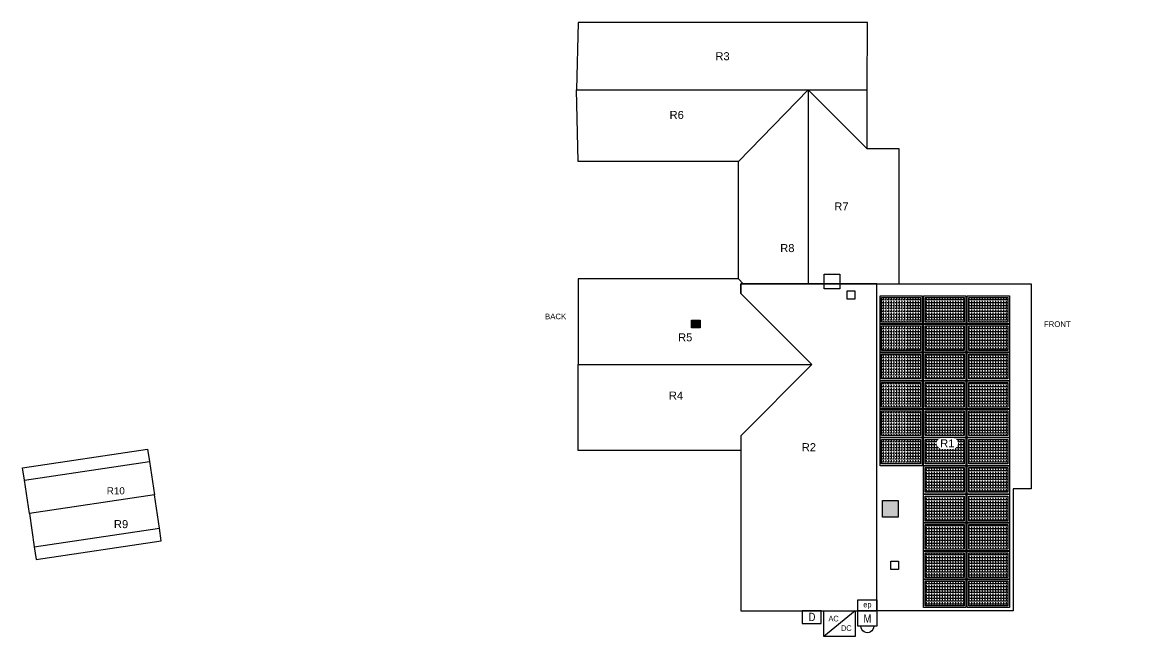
# Model space of a CAD drawing. Header units: feet. Extents: x -13431 to 10367, y 12400 to 29871.
# Drawn here: x 5297 to 6899, y 12400 to 13287 of the extents above; entities that cross this region are included whole.
import ezdxf
from ezdxf.enums import TextEntityAlignment as Align

# ---------------------------------------------------------------- set-up
doc = ezdxf.new("R2010")
doc.units = ezdxf.units.FT
doc.header["$MEASUREMENT"] = 0
doc.set_wipeout_variables(frame=1)
for name, color, linetype in [('E - MODULE', 7, 'Continuous'), ('MODULE FRAME', 9, 'Continuous'), ('MODULE HATCH', 7, 'Continuous'), ('N - ROOF NUMBERS', 7, 'Continuous'), ('R - ROOF LINES', 7, 'Continuous'), ('Z - TITLEBLOCK TXT', 7, 'Continuous')]:
    doc.layers.add(name, color=color, linetype=linetype)
doc.styles.add('PAPER SPACE TXT', font='technic_.ttf', dxfattribs={"height": 0.125})
doc.styles.add('TITLE BBLOCK TEXT', font='ARIALUNI.TTF')

# ---------------------------------------------------------------- blocks, each defined once
blk = doc.blocks.new('ROOF9_ID')
at = {"color": 3}
blk.add_wipeout([(-7.3, -8.1), (-5.7, -8.1), (-4.2, -8.1), (-2.6, -8.1), (-1, -8.1), (0.6, -8.1), (2.1, -8.1), (3.7, -8.1), (5.3, -8.1), (6.9, -8.1), (8.4, -8), (9.9, -7.6), (11.4, -7), (12.6, -6), (13.7, -4.9), (14.5, -3.5), (15, -2), (15.2, -0.5), (15, 1.1), (14.6, 2.6), (13.9, 4), (12.9, 5.2), (11.7, 6.3), (10.4, 7), (8.9, 7.5), (7.3, 7.6), (5.7, 7.6), (4.2, 7.6), (2.6, 7.6), (1, 7.6), (-0.6, 7.6), (-2.1, 7.6), (-3.7, 7.6), (-5.3, 7.6), (-6.9, 7.6), (-8.4, 7.5), (-9.9, 7.2), (-11.4, 6.5), (-12.6, 5.6), (-13.7, 4.4), (-14.5, 3), (-15, 1.5), (-15.2, 0), (-15, -1.6), (-14.6, -3.1), (-13.9, -4.5), (-12.9, -5.7), (-11.7, -6.7), (-10.4, -7.5), (-8.9, -7.9)], dxfattribs=at)
at = {"layer": 'Z - TITLEBLOCK TXT', "color": 7, "style": 'TITLE BBLOCK TEXT'}
blk.add_text('R9', height=11.4, rotation=359.9886, dxfattribs=at).set_placement((0, -0.2), align=Align.MIDDLE_CENTER)
blk = doc.blocks.new('ROOF10_ID')
at = {"color": 3}
blk.add_wipeout([(6.9, 7.7), (8.4, 7.5), (9.9, 7), (11.3, 6.3), (12.5, 5.3), (13.5, 4.1), (14.2, 2.7), (14.6, 1.1), (14.7, -0.4), (14.5, -2), (14, -3.5), (13.2, -4.8), (12.2, -6), (10.9, -6.9), (9.5, -7.6), (8, -8), (6.4, -8.1), (4.9, -8.1), (3.3, -8.1), (1.7, -8.1), (0.1, -8.1), (-1.4, -8.1), (-3, -8.1), (-4.6, -8.1), (-6.1, -8.1), (-7.7, -8.1), (-9.3, -7.9), (-10.8, -7.4), (-12.2, -6.7), (-13.4, -5.7), (-14.3, -4.4), (-15, -3.1), (-15.5, -1.5), (-15.6, 0), (-15.4, 1.6), (-14.9, 3.1), (-14.1, 4.4), (-13, 5.6), (-11.8, 6.5), (-10.4, 7.2), (-8.8, 7.6), (-7.3, 7.7), (-5.7, 7.7), (-4.1, 7.7), (-2.6, 7.7), (-1, 7.7), (0.6, 7.7), (2.2, 7.7), (3.7, 7.7), (5.3, 7.7)], dxfattribs=at)
at = {"layer": 'Z - TITLEBLOCK TXT', "color": 7, "style": 'TITLE BBLOCK TEXT'}
blk.add_text('R10', height=10.03, rotation=359.9886, dxfattribs=at).set_placement((-0.4, -0.2), align=Align.MIDDLE_CENTER)
blk = doc.blocks.new('ROOF3_ID')
at = {"color": 3}
blk.add_wipeout([(-7.3, -7.4), (-5.7, -7.4), (-4.2, -7.4), (-2.6, -7.4), (-1, -7.4), (0.6, -7.4), (2.1, -7.4), (3.7, -7.4), (5.3, -7.4), (6.9, -7.4), (8.4, -7.3), (9.9, -7), (11.4, -6.3), (12.6, -5.3), (13.7, -4.2), (14.5, -2.8), (15, -1.3), (15.2, 0.2), (15, 1.8), (14.6, 3.3), (13.9, 4.7), (12.9, 5.9), (11.7, 6.9), (10.4, 7.7), (8.9, 8.2), (7.3, 8.3), (5.7, 8.3), (4.2, 8.3), (2.6, 8.3), (1, 8.3), (-0.6, 8.3), (-2.1, 8.3), (-3.7, 8.3), (-5.3, 8.3), (-6.9, 8.3), (-8.4, 8.2), (-9.9, 7.9), (-11.4, 7.2), (-12.6, 6.2), (-13.7, 5.1), (-14.5, 3.7), (-15, 2.2), (-15.2, 0.7), (-15, -0.9), (-14.6, -2.4), (-13.9, -3.8), (-12.9, -5), (-11.7, -6), (-10.4, -6.8), (-8.9, -7.3)], dxfattribs=at)
at = {"layer": 'Z - TITLEBLOCK TXT', "color": 7, "style": 'TITLE BBLOCK TEXT'}
blk.add_text('R3', height=11.4, rotation=359.9886, dxfattribs=at).set_placement((0, 0.5), align=Align.MIDDLE_CENTER)
blk = doc.blocks.new('ROOF4_ID')
at = {"color": 3}
blk.add_wipeout([(-7.3, -7.1), (-5.7, -7.1), (-4.2, -7.1), (-2.6, -7.1), (-1, -7.1), (0.6, -7.1), (2.1, -7.1), (3.7, -7.1), (5.3, -7.1), (6.9, -7.1), (8.4, -7), (9.9, -6.6), (11.4, -5.9), (12.6, -5), (13.7, -3.8), (14.5, -2.5), (15, -1), (15.2, 0.6), (15, 2.1), (14.6, 3.6), (13.9, 5), (12.9, 6.3), (11.7, 7.3), (10.4, 8), (8.9, 8.5), (7.3, 8.7), (5.7, 8.7), (4.2, 8.7), (2.6, 8.7), (1, 8.7), (-0.6, 8.7), (-2.1, 8.7), (-3.7, 8.7), (-5.3, 8.7), (-6.9, 8.7), (-8.4, 8.6), (-9.9, 8.2), (-11.4, 7.5), (-12.6, 6.6), (-13.7, 5.4), (-14.5, 4.1), (-15, 2.6), (-15.2, 1), (-15, -0.6), (-14.6, -2.1), (-13.9, -3.5), (-12.9, -4.7), (-11.7, -5.7), (-10.4, -6.5), (-8.9, -6.9)], dxfattribs=at)
at = {"layer": 'Z - TITLEBLOCK TXT', "color": 7, "style": 'TITLE BBLOCK TEXT'}
blk.add_text('R4', height=11.4, rotation=359.9886, dxfattribs=at).set_placement((0, 0.8), align=Align.MIDDLE_CENTER)
blk = doc.blocks.new('ROOF1_ID')
at = {"color": 3}
blk.add_wipeout([(-7.5, -8.1), (-5.9, -8.1), (-4.4, -8.1), (-2.8, -8.1), (-1.2, -8.1), (0.3, -8.1), (1.9, -8.1), (3.5, -8.1), (5.1, -8.1), (6.6, -8.1), (8.2, -8), (9.7, -7.6), (11.1, -7), (12.4, -6), (13.4, -4.9), (14.2, -3.5), (14.7, -2), (14.9, -0.5), (14.8, 1.1), (14.4, 2.6), (13.7, 4), (12.7, 5.2), (11.5, 6.3), (10.1, 7), (8.6, 7.5), (7.1, 7.6), (5.5, 7.6), (3.9, 7.6), (2.4, 7.6), (0.8, 7.6), (-0.8, 7.6), (-2.4, 7.6), (-3.9, 7.6), (-5.5, 7.6), (-7.1, 7.6), (-8.6, 7.5), (-10.2, 7.2), (-11.6, 6.5), (-12.8, 5.6), (-13.9, 4.4), (-14.7, 3), (-15.2, 1.5), (-15.4, 0), (-15.3, -1.6), (-14.8, -3.1), (-14.1, -4.5), (-13.2, -5.7), (-12, -6.7), (-10.6, -7.5), (-9.1, -7.9)], dxfattribs=at)
at = {"layer": 'Z - TITLEBLOCK TXT', "color": 7, "style": 'TITLE BBLOCK TEXT'}
blk.add_text('R1', height=11.4, rotation=359.9886, dxfattribs=at).set_placement((-0.2, -0.2), align=Align.MIDDLE_CENTER)
blk = doc.blocks.new('ROOF5_ID')
at = {"color": 3}
blk.add_wipeout([(-7.3, -6.7), (-5.7, -6.7), (-4.2, -6.7), (-2.6, -6.7), (-1, -6.7), (0.6, -6.7), (2.1, -6.7), (3.7, -6.7), (5.3, -6.7), (6.9, -6.7), (8.4, -6.6), (9.9, -6.3), (11.4, -5.6), (12.6, -4.6), (13.7, -3.5), (14.5, -2.1), (15, -0.6), (15.2, 0.9), (15, 2.5), (14.6, 4), (13.9, 5.4), (12.9, 6.6), (11.7, 7.6), (10.4, 8.4), (8.9, 8.9), (7.3, 9), (5.7, 9), (4.2, 9), (2.6, 9), (1, 9), (-0.6, 9), (-2.1, 9), (-3.7, 9), (-5.3, 9), (-6.9, 9), (-8.4, 8.9), (-9.9, 8.5), (-11.4, 7.9), (-12.6, 6.9), (-13.7, 5.8), (-14.5, 4.4), (-15, 2.9), (-15.2, 1.4), (-15, -0.2), (-14.6, -1.7), (-13.9, -3.1), (-12.9, -4.3), (-11.7, -5.3), (-10.4, -6.1), (-8.9, -6.6)], dxfattribs=at)
at = {"layer": 'Z - TITLEBLOCK TXT', "color": 7, "style": 'TITLE BBLOCK TEXT'}
blk.add_text('R5', height=11.4, rotation=359.9886, dxfattribs=at).set_placement((0, 1.1), align=Align.MIDDLE_CENTER)
blk = doc.blocks.new('ROOF2_ID')
at = {"color": 3}
blk.add_wipeout([(-7.3, -7.8), (-5.7, -7.8), (-4.2, -7.8), (-2.6, -7.8), (-1, -7.8), (0.6, -7.8), (2.1, -7.8), (3.7, -7.8), (5.3, -7.8), (6.9, -7.8), (8.4, -7.7), (9.9, -7.3), (11.4, -6.6), (12.6, -5.7), (13.7, -4.5), (14.5, -3.2), (15, -1.7), (15.2, -0.1), (15, 1.5), (14.6, 3), (13.9, 4.4), (12.9, 5.6), (11.7, 6.6), (10.4, 7.4), (8.9, 7.8), (7.3, 8), (5.7, 8), (4.2, 8), (2.6, 8), (1, 8), (-0.6, 8), (-2.1, 8), (-3.7, 8), (-5.3, 8), (-6.9, 8), (-8.4, 7.9), (-9.9, 7.5), (-11.4, 6.8), (-12.6, 5.9), (-13.7, 4.7), (-14.5, 3.4), (-15, 1.9), (-15.2, 0.3), (-15, -1.2), (-14.6, -2.7), (-13.9, -4.1), (-12.9, -5.4), (-11.7, -6.4), (-10.4, -7.1), (-8.9, -7.6)], dxfattribs=at)
at = {"layer": 'Z - TITLEBLOCK TXT', "style": 'TITLE BBLOCK TEXT'}
blk.add_text('R2', height=11.4, rotation=359.9886, dxfattribs=at).set_placement((0, 0.1), align=Align.MIDDLE_CENTER)
blk = doc.blocks.new('ROOF7_ID')
at = {"color": 3}
blk.add_wipeout([(-7.3, -7.1), (-5.7, -7.1), (-4.2, -7.1), (-2.6, -7.1), (-1, -7.1), (0.6, -7.1), (2.1, -7.1), (3.7, -7.1), (5.3, -7.1), (6.9, -7.1), (8.4, -7), (9.9, -6.6), (11.4, -5.9), (12.6, -5), (13.7, -3.8), (14.5, -2.5), (15, -1), (15.2, 0.6), (15, 2.1), (14.6, 3.6), (13.9, 5), (12.9, 6.3), (11.7, 7.3), (10.4, 8), (8.9, 8.5), (7.3, 8.7), (5.7, 8.7), (4.2, 8.7), (2.6, 8.7), (1, 8.7), (-0.6, 8.7), (-2.1, 8.7), (-3.7, 8.7), (-5.3, 8.7), (-6.9, 8.7), (-8.4, 8.6), (-9.9, 8.2), (-11.4, 7.5), (-12.6, 6.6), (-13.7, 5.4), (-14.5, 4), (-15, 2.6), (-15.2, 1), (-15, -0.6), (-14.6, -2.1), (-13.9, -3.5), (-12.9, -4.7), (-11.7, -5.7), (-10.4, -6.5), (-8.9, -6.9)], dxfattribs=at)
at = {"layer": 'Z - TITLEBLOCK TXT', "color": 7, "style": 'TITLE BBLOCK TEXT'}
blk.add_text('R7', height=11.4, rotation=359.9886, dxfattribs=at).set_placement((0, 0.8), align=Align.MIDDLE_CENTER)
blk = doc.blocks.new('ROOF8_ID')
at = {"color": 3}
blk.add_wipeout([(-7.8, -8.1), (-6.2, -8.1), (-4.7, -8.1), (-3.1, -8.1), (-1.5, -8.1), (0.1, -8.1), (1.6, -8.1), (3.2, -8.1), (4.8, -8.1), (6.3, -8.1), (7.9, -8), (9.4, -7.6), (10.8, -7), (12.1, -6), (13.1, -4.8), (13.9, -3.5), (14.4, -2), (14.6, -0.4), (14.5, 1.1), (14.1, 2.6), (13.4, 4), (12.4, 5.3), (11.2, 6.3), (9.8, 7), (8.3, 7.5), (6.8, 7.6), (5.2, 7.6), (3.6, 7.6), (2.1, 7.6), (0.5, 7.6), (-1.1, 7.6), (-2.6, 7.6), (-4.2, 7.6), (-5.8, 7.6), (-7.4, 7.6), (-8.9, 7.6), (-10.5, 7.2), (-11.9, 6.5), (-13.1, 5.6), (-14.2, 4.4), (-15, 3), (-15.5, 1.6), (-15.7, 0), (-15.6, -1.6), (-15.1, -3.1), (-14.4, -4.5), (-13.4, -5.7), (-12.2, -6.7), (-10.9, -7.5), (-9.4, -7.9)], dxfattribs=at)
at = {"layer": 'Z - TITLEBLOCK TXT', "color": 7, "style": 'TITLE BBLOCK TEXT'}
blk.add_text('R8', height=11.4, rotation=359.9886, dxfattribs=at).set_placement((-0.5, -0.2), align=Align.MIDDLE_CENTER)
blk = doc.blocks.new('ROOF6_ID')
at = {"color": 3}
blk.add_wipeout([(-7.3, -6.7), (-5.7, -6.7), (-4.2, -6.7), (-2.6, -6.7), (-1, -6.7), (0.6, -6.7), (2.1, -6.7), (3.7, -6.7), (5.3, -6.7), (6.9, -6.7), (8.4, -6.6), (9.9, -6.3), (11.4, -5.6), (12.6, -4.6), (13.7, -3.5), (14.5, -2.1), (15, -0.6), (15.2, 0.9), (15, 2.5), (14.6, 4), (13.9, 5.4), (12.9, 6.6), (11.7, 7.6), (10.4, 8.4), (8.9, 8.9), (7.3, 9), (5.7, 9), (4.2, 9), (2.6, 9), (1, 9), (-0.6, 9), (-2.1, 9), (-3.7, 9), (-5.3, 9), (-6.9, 9), (-8.4, 8.9), (-9.9, 8.5), (-11.4, 7.9), (-12.6, 6.9), (-13.7, 5.8), (-14.5, 4.4), (-15, 2.9), (-15.2, 1.4), (-15, -0.2), (-14.6, -1.7), (-13.9, -3.1), (-12.9, -4.3), (-11.7, -5.3), (-10.4, -6.1), (-8.9, -6.6)], dxfattribs=at)
at = {"layer": 'Z - TITLEBLOCK TXT', "color": 7, "style": 'TITLE BBLOCK TEXT'}
blk.add_text('R6', height=11.4, rotation=359.9886, dxfattribs=at).set_placement((0, 1.1), align=Align.MIDDLE_CENTER)
blk = doc.blocks.new('genesis_module')
at = {"layer": 'MODULE HATCH'}
h = blk.add_hatch(dxfattribs=at)
h.set_pattern_fill('ANGLE', color=9, scale=15)
h.set_pattern_definition([(0, (1.7324, 8.3642), (0, 4.125), [3, -1.125]), (90, (1.7324, 8.3642), (-4.125, 3e-16), [3, -1.125])])
h.paths.add_polyline_path([(-17.5, 30), (-17.5, -29.9), (17.6, -29.9), (17.6, 30)])
at = {"color": 4}
blk.add_lwpolyline([(-20, 32.5), (20, 32.5), (20, -32.5), (-20, -32.5)], close=True, dxfattribs=at)
at = {"layer": 'MODULE FRAME', "color": 7, "linetype": 'Continuous', "flags": 128}
blk.add_lwpolyline([(20, -32.5), (-20, -32.5), (-20, 32.5), (20, 32.5)], close=True, dxfattribs=at)
at = {"layer": 'MODULE FRAME', "color": 8, "linetype": 'Continuous', "flags": 128}
blk.add_lwpolyline([(17.6, -29.9), (-17.5, -29.9), (-17.5, 30), (17.6, 30)], close=True, dxfattribs=at)
blk = doc.blocks.new('Roof1')
at = {"layer": 'E - MODULE', "color": 3, "extrusion": (0.199242, -0.328988, 0.923076)}
for p in [(-1.6, 152.2, 572.3), (-42, 152.2, 572.3), (-82.4, 152.2, 572.3), (-122.7, 152.2, 572.3), (-1.6, 84.9, 572.3), (-42, 84.9, 572.3), (-163.1, 152.2, 572.3), (-82.4, 84.9, 572.3), (-203.5, 152.2, 572.3), (-1.6, 17.5, 572.3), (-122.7, 84.9, 572.3), (-42, 17.5, 572.3), (-163.1, 84.9, 572.3), (-203.5, 84.9, 572.3), (-82.4, 17.5, 572.3), (-122.7, 17.5, 572.3), (-243.8, 84.9, 572.3), (-163.1, 17.5, 572.3), (-284.2, 84.9, 572.3), (-324.6, 84.9, 572.3), (-203.5, 17.5, 572.3), (-243.8, 17.5, 572.3), (-364.9, 84.9, 572.3), (-284.2, 17.5, 572.3), (-405.3, 84.9, 572.3), (-324.6, 17.5, 572.3), (-364.9, 17.5, 572.3), (-405.3, 17.5, 572.3)]:
    blk.add_blockref('genesis_module', p, dxfattribs=at)

msp = doc.modelspace()

# ---------------------------------------------------------------- hatches: boundary and pattern name
h = msp.add_hatch(color=3)
h.dxf.hatch_style = 1
h.paths.add_polyline_path([(6460.46, 12915.43), (6460.46, 12908.3), (6438.31, 12908.3), (6438.31, 12915.43), (6438.37, 12915.43)], flags=0)
h.paths.add_polyline_path([(6460.46, 12915.43), (6438.37, 12915.43), (6438.37, 12929.27), (6460.53, 12929.27), (6460.53, 12915.43)], flags=0)
edge = h.paths.add_edge_path(flags=17)
edge.add_line((6438.37, 12915.43), (6438.37, 12929.27))
edge.add_line((6438.31, 12915.43), (6438.37, 12915.43))
edge.add_line((6438.31, 12908.3), (6438.31, 12915.43))
edge.add_line((6460.46, 12908.3), (6438.31, 12908.3))
edge.add_line((6460.46, 12915.43), (6460.46, 12908.3))
edge.add_line((6460.53, 12915.43), (6460.46, 12915.43))
edge.add_line((6460.53, 12929.27), (6460.53, 12915.43))
edge.add_line((6438.37, 12929.27), (6460.53, 12929.27))
h.paths.add_polyline_path([(6438.37, 12929.27), (6460.53, 12929.27), (6460.53, 12915.43), (6460.46, 12915.43), (6460.46, 12908.3), (6438.31, 12908.3), (6438.31, 12915.43), (6438.37, 12915.43)], flags=17)
edge = h.paths.add_edge_path(flags=0)
edge.add_line((6460.46, 12908.3), (6438.31, 12908.3))
edge.add_line((6460.46, 12915.43), (6460.46, 12908.3))
edge.add_line((6460.46, 12915.43), (6438.37, 12915.43))
edge.add_line((6438.37, 12915.43), (6438.31, 12915.43))
edge.add_line((6438.31, 12908.3), (6438.31, 12915.43))
edge = h.paths.add_edge_path(flags=0)
edge.add_line((6438.37, 12929.27), (6460.53, 12929.27))
edge.add_line((6438.37, 12915.43), (6438.37, 12929.27))
edge.add_line((6460.46, 12915.43), (6438.37, 12915.43))
edge.add_line((6460.53, 12915.43), (6460.46, 12915.43))
edge.add_line((6460.53, 12929.27), (6460.53, 12915.43))
h = msp.add_hatch(color=3)
h.dxf.hatch_style = 1
h.paths.add_polyline_path([(6470.76, 12893.5), (6470.76, 12905.5), (6481.83, 12905.5), (6481.83, 12893.5)])
edge = h.paths.add_edge_path(flags=17)
edge.add_line((6481.83, 12905.5), (6481.83, 12893.5))
edge.add_line((6481.83, 12893.5), (6470.76, 12893.5))
edge.add_line((6470.76, 12905.5), (6481.83, 12905.5))
h = msp.add_hatch(color=3)
h.dxf.hatch_style = 1
h.paths.add_polyline_path([(6249.47, 12863.8), (6261.47, 12863.8), (6261.47, 12852.72), (6249.47, 12852.72)], flags=17)
edge = h.paths.add_edge_path(flags=17)
edge.add_line((6249.47, 12863.8), (6261.47, 12863.8))
edge.add_line((6249.47, 12852.72), (6249.47, 12863.8))
edge.add_line((6249.47, 12852.72), (6249.47, 12863.8))
edge.add_line((6249.47, 12863.8), (6261.47, 12863.8))
edge.add_line((6261.47, 12863.8), (6261.47, 12852.72))
edge.add_line((6261.47, 12863.8), (6261.47, 12852.72))
h = msp.add_hatch(color=3)
h.dxf.hatch_style = 1
h.paths.add_polyline_path([(6521.22, 12606.94), (6543.37, 12606.94), (6543.37, 12582.94), (6521.22, 12582.94)])
edge = h.paths.add_edge_path(flags=17)
edge.add_line((6543.37, 12606.94), (6543.37, 12582.94))
h = msp.add_hatch(color=3)
h.dxf.hatch_style = 1
h.paths.add_polyline_path([(6544.17, 12508.57), (6533.09, 12508.57), (6533.09, 12520.57), (6544.17, 12520.57)], flags=17)
edge = h.paths.add_edge_path(flags=17)
edge.add_line((6544.17, 12520.57), (6544.17, 12508.57))
edge.add_line((6533.09, 12520.57), (6544.17, 12520.57))
edge.add_line((6533.09, 12520.57), (6533.09, 12508.57))
edge.add_line((6533.09, 12508.57), (6544.17, 12508.57))
edge = h.paths.add_edge_path(flags=0)
edge.add_line((6544.17, 12508.57), (6533.09, 12508.57))
edge.add_line((6544.17, 12508.57), (6533.09, 12508.57))
edge.add_line((6533.09, 12508.57), (6533.09, 12520.57))
edge.add_line((6533.09, 12508.57), (6533.09, 12520.57))
edge = h.paths.add_edge_path(flags=0)
edge.add_line((6533.09, 12520.57), (6544.17, 12520.57))

# ---------------------------------------------------------------- linework, layer by layer
at = {"color": 1, "elevation": 601.17}
for points in [[(6513.38, 12449.94), (6486.17, 12449.94), (6486.17, 12465.48), (6513.38, 12465.48)], [(6433.87, 12449.93), (6406.66, 12449.92), (6406.66, 12431.66), (6433.87, 12431.66)]]:
    msp.add_lwpolyline(points, close=True, dxfattribs=at)
at = {"color": 1, "elevation": 601.17, "flags": 128}
msp.add_lwpolyline([(6482.47, 12449.93), (6482.47, 12413.34), (6437.57, 12413.35), (6437.57, 12449.93), (6482.47, 12449.93), (6437.57, 12413.35)], dxfattribs=at)
msp.add_lwpolyline([(6490.6, 12427.77), (6486.17, 12427.77), (6486.17, 12449.94), (6513.38, 12449.94), (6513.38, 12427.77), (6508.95, 12427.77, -1.0000863), (6490.6, 12427.77), (6490.6, 12427.77), (6486.17, 12427.77), (6486.17, 12449.94), (6513.38, 12449.94), (6513.38, 12427.77), (6490.6, 12427.77)], format="xyb", dxfattribs=at)
at = {"layer": 'R - ROOF LINES', "color": 3}
for p, q in [((6088.03, 13287.42, 514.25), (6085.42, 13191.42, 553.16)), ((6499.81, 13287.42, 514.25), (6088.03, 13287.42, 514.25)), ((6499.42, 13191.42, 553.16), (6499.81, 13287.42, 514.25)), ((6088.03, 13089.42, 511.75), (6085.42, 13191.42, 553.16)), ((6085.42, 13191.42, 553.16), (6415.42, 13191.42, 553.16)), ((6316.03, 13089.42, 511.75), (6415.42, 13191.42, 553.16)), ((6499.42, 13107.42, 518.16), (6415.42, 13191.42, 553.16)), ((6415.42, 13191.42, 553.16), (6415.42, 12915.43, 553.16)), ((6415.42, 13191.42, 553.16), (6499.42, 13191.42, 553.16)), ((6499.42, 13107.42, 518.16), (6499.42, 13191.42, 553.16)), ((6544.84, 13107.42, 499.24), (6499.42, 13107.42, 518.16)), ((6544.84, 12915.43, 499.24), (6544.84, 13107.42, 499.24)), ((6316.03, 13089.42, 511.75), (6088.03, 13089.42, 511.75)), ((6316.03, 12922.31, 511.75), (6316.03, 13089.42, 511.75)), ((6438.37, 12929.27, 543.6), (6460.53, 12929.27, 534.37)), ((6438.37, 12915.43, 543.6), (6438.37, 12929.27, 543.6)), ((6438.37, 12915.43, 610.5), (6438.37, 12929.27, 610.5)), ((6438.37, 12929.27, 543.6), (6438.37, 12929.27, 610.5)), ((6438.37, 12929.27, 610.5), (6460.53, 12929.27, 610.5)), ((6460.53, 12929.27, 534.37), (6460.53, 12915.43, 534.37)), ((6460.53, 12929.27, 610.5), (6460.53, 12915.43, 610.5)), ((6460.53, 12929.27, 534.37), (6460.53, 12929.27, 610.5)), ((6316.03, 12922.31, 511.75), (6087.85, 12922.31, 511.75)), ((6087.85, 12922.31, 511.75), (6087.85, 12800.27, 562.6)), ((6322.91, 12915.43, 514.62), (6316.03, 12922.31, 511.75)), ((6319.43, 12915.43, 520.35), (6319.43, 12901.67, 520.35)), ((6319.43, 12901.67, 520.35), (6319.43, 12915.43, 514.62)), ((6319.43, 12915.43, 514.62), (6322.91, 12915.43, 514.62)), ((6438.31, 12915.43, 569.89), (6319.43, 12915.43, 520.35)), ((6322.91, 12915.43, 514.62), (6415.42, 12915.43, 553.16)), ((6415.42, 12915.43, 553.16), (6438.37, 12915.43, 543.6)), ((6438.37, 12915.43, 569.91), (6438.31, 12915.43, 569.89)), ((6438.31, 12908.3, 569.89), (6438.31, 12915.43, 569.89)), ((6438.31, 12908.3, 610.5), (6438.31, 12915.43, 610.5)), ((6438.31, 12915.43, 610.5), (6438.37, 12915.43, 610.5)), ((6438.31, 12915.43, 569.89), (6438.31, 12915.43, 610.5)), ((6438.37, 12915.43, 543.6), (6438.37, 12915.43, 569.91)), ((6460.46, 12915.43, 579.12), (6438.37, 12915.43, 569.91)), ((6438.37, 12915.43, 569.91), (6438.37, 12915.43, 610.5)), ((6460.46, 12915.43, 610.5), (6438.37, 12915.43, 610.5)), ((6438.37, 12915.43, 543.6), (6460.53, 12915.43, 534.37)), ((6460.46, 12915.43, 610.5), (6460.46, 12908.3, 610.5)), ((6460.46, 12915.43, 579.12), (6460.46, 12908.3, 579.12)), ((6460.46, 12915.43, 579.12), (6460.46, 12915.43, 610.5)), ((6460.53, 12915.43, 579.14), (6460.46, 12915.43, 579.12)), ((6460.53, 12915.43, 610.5), (6460.46, 12915.43, 610.5)), ((6513.38, 12915.43, 601.17), (6460.53, 12915.43, 579.14)), ((6460.53, 12915.43, 534.37), (6513.38, 12915.43, 512.35)), ((6460.53, 12915.43, 579.14), (6460.53, 12915.43, 610.5)), ((6460.53, 12915.43, 534.37), (6460.53, 12915.43, 579.14)), ((6513.38, 12915.43, 601.17), (6733.18, 12915.43, 509.58)), ((6513.38, 12915.43, 512.35), (6544.84, 12915.43, 499.24)), ((6513.38, 12449.94, 601.17), (6513.38, 12915.43, 601.17)), ((6733.18, 12915.43, 509.58), (6733.18, 12623.29, 509.58)), ((6319.43, 12901.67, 520.35), (6420.82, 12800.27, 562.6)), ((6460.46, 12908.3, 579.12), (6438.31, 12908.3, 569.89)), ((6460.46, 12908.3, 610.5), (6438.31, 12908.3, 610.5)), ((6438.31, 12908.3, 569.89), (6438.31, 12908.3, 610.5)), ((6460.46, 12908.3, 579.12), (6460.46, 12908.3, 610.5)), ((6470.76, 12893.5, 583.41), (6470.76, 12905.5, 583.41)), ((6470.76, 12905.5, 583.41), (6481.83, 12905.5, 588.02)), ((6470.76, 12905.5, 597.71), (6481.83, 12905.5, 597.71)), ((6470.76, 12905.5, 583.41), (6470.76, 12905.5, 597.71)), ((6470.76, 12893.5, 597.71), (6470.76, 12905.5, 597.71)), ((6481.83, 12905.5, 588.02), (6481.83, 12893.5, 588.02)), ((6481.83, 12905.5, 588.02), (6481.83, 12905.5, 597.71)), ((6481.83, 12905.5, 597.71), (6481.83, 12893.5, 597.71)), ((6481.83, 12893.5, 588.02), (6470.76, 12893.5, 583.41)), ((6470.76, 12893.5, 583.41), (6470.76, 12893.5, 597.71)), ((6481.83, 12893.5, 597.71), (6470.76, 12893.5, 597.71)), ((6481.83, 12893.5, 588.02), (6481.83, 12893.5, 597.71)), ((6249.47, 12863.8, 536.13), (6261.47, 12863.8, 536.13)), ((6249.47, 12852.72, 540.75), (6249.47, 12863.8, 536.13)), ((6249.47, 12852.72, 550.44), (6249.47, 12863.8, 550.44)), ((6249.47, 12863.8, 536.13), (6249.47, 12863.8, 550.44)), ((6249.47, 12863.8, 550.44), (6261.47, 12863.8, 550.44)), ((6261.47, 12852.72, 540.75), (6249.47, 12852.72, 540.75)), ((6261.47, 12852.72, 550.44), (6249.47, 12852.72, 550.44)), ((6249.47, 12852.72, 540.75), (6249.47, 12852.72, 550.44)), ((6261.47, 12863.8, 536.13), (6261.47, 12852.72, 540.75)), ((6261.47, 12863.8, 550.44), (6261.47, 12852.72, 550.44)), ((6261.47, 12863.8, 536.13), (6261.47, 12863.8, 550.44)), ((6261.47, 12852.72, 540.75), (6261.47, 12852.72, 550.44)), ((6087.85, 12677.82, 511.58), (6087.85, 12800.27, 562.6)), ((6087.85, 12800.27, 562.6), (6420.82, 12800.27, 562.6)), ((6420.82, 12800.27, 562.6), (6319.43, 12698.88, 520.35)), ((6319.43, 12698.88, 520.35), (6319.43, 12677.82, 511.58)), ((6319.43, 12698.88, 520.35), (6319.43, 12449.94, 520.35)), ((5296.55, 12653.42, 451.35), (5474.57, 12680.02, 451.35)), ((5474.57, 12680.02, 451.35), (5477.23, 12662.22, 487.35)), ((6319.43, 12677.82, 511.58), (6087.85, 12677.82, 511.58)), ((5299.21, 12635.62, 487.35), (5477.23, 12662.22, 487.35)), ((5477.23, 12662.22, 487.35), (5484.33, 12614.75, 499.35)), ((5299.21, 12635.62, 487.35), (5296.55, 12653.42, 451.35)), ((5306.3, 12588.14, 499.35), (5299.21, 12635.62, 487.35)), ((5484.33, 12614.75, 499.35), (5306.3, 12588.14, 499.35)), ((5491.42, 12567.28, 487.35), (5484.33, 12614.75, 499.35)), ((6707.33, 12623.29, 520.35), (6707.33, 12449.94, 520.35)), ((6733.18, 12623.29, 509.58), (6707.33, 12623.29, 520.35)), ((6521.22, 12606.94, 597.9), (6543.37, 12606.94, 588.67)), ((6521.22, 12582.94, 597.9), (6521.22, 12606.94, 597.9)), ((6521.22, 12582.94, 641.29), (6521.22, 12606.94, 641.29)), ((6521.22, 12606.94, 597.9), (6521.22, 12606.94, 641.29)), ((6521.22, 12606.94, 641.29), (6543.37, 12606.94, 641.29)), ((6543.37, 12606.94, 588.67), (6543.37, 12582.94, 588.67)), ((6543.37, 12606.94, 641.29), (6543.37, 12582.94, 641.29)), ((6543.37, 12606.94, 588.67), (6543.37, 12606.94, 641.29)), ((5306.3, 12588.14, 499.35), (5313.4, 12540.67, 487.35)), ((6543.37, 12582.94, 588.67), (6521.22, 12582.94, 597.9)), ((6543.37, 12582.94, 641.29), (6521.22, 12582.94, 641.29)), ((6521.22, 12582.94, 597.9), (6521.22, 12582.94, 641.29)), ((6543.37, 12582.94, 588.67), (6543.37, 12582.94, 641.29)), ((5313.4, 12540.67, 487.35), (5491.42, 12567.28, 487.35)), ((5494.08, 12549.47, 451.35), (5491.42, 12567.28, 487.35)), ((5316.06, 12522.87, 451.35), (5494.08, 12549.47, 451.35)), ((5313.4, 12540.67, 487.35), (5316.06, 12522.87, 451.35)), ((6533.09, 12520.57, 592.95), (6544.17, 12520.57, 588.34)), ((6533.09, 12508.57, 592.95), (6533.09, 12520.57, 592.95)), ((6533.09, 12508.57, 602.64), (6533.09, 12520.57, 602.64)), ((6533.09, 12520.57, 592.95), (6533.09, 12520.57, 602.64)), ((6533.09, 12520.57, 602.64), (6544.17, 12520.57, 602.64)), ((6544.17, 12520.57, 588.34), (6544.17, 12508.57, 588.34)), ((6544.17, 12520.57, 588.34), (6544.17, 12520.57, 602.64)), ((6544.17, 12520.57, 602.64), (6544.17, 12508.57, 602.64)), ((6544.17, 12508.57, 588.34), (6533.09, 12508.57, 592.95)), ((6533.09, 12508.57, 592.95), (6533.09, 12508.57, 602.64)), ((6544.17, 12508.57, 602.64), (6533.09, 12508.57, 602.64)), ((6544.17, 12508.57, 588.34), (6544.17, 12508.57, 602.64)), ((6319.43, 12449.94, 520.35), (6513.38, 12449.94, 601.17)), ((6707.33, 12449.94, 520.35), (6513.38, 12449.94, 601.17))]:
    msp.add_line(p, q, dxfattribs=at)

# ---------------------------------------------------------------- block references
at = {"layer": 'E - MODULE', "color": 3, "rotation": 58.80000000000008}
msp.add_blockref('Roof1', (6468.11, 12879.83), dxfattribs=at)
at = {"layer": 'N - ROOF NUMBERS', "color": 3}
for name, p in [('ROOF3_ID', (6293.43, 13238.93, 1566.57)), ('ROOF6_ID', (6228.17, 13154.68, 1566.57)), ('ROOF7_ID', (6462.76, 13024.75, 1566.57)), ('ROOF4_ID', (6227.21, 12755.48, 1566.57))]:
    msp.add_blockref(name, p, dxfattribs=at)

# ---------------------------------------------------------------- texts
at = {"color": 1, "style": 'PAPER SPACE TXT'}
for s, height, rotation, p in [('ep', 7.986, 359.99858, (6499.78, 12458.71, 601.17)), ('D', 11.88, 0.00451, (6420.8, 12441, 601.17))]:
    msp.add_text(s, height=height, rotation=rotation, dxfattribs=at).set_placement(p, align=Align.MIDDLE_CENTER)
for s, height, p in [('AC', 7.986, (6451.57, 12438.67, 601.17)), ('M', 11.88, (6499.78, 12438.85, 601.17)), ('DC', 7.986, (6469.75, 12425.15, 601.17))]:
    msp.add_text(s, height=height, dxfattribs=at).set_placement(p, align=Align.MIDDLE_CENTER)
at = {"layer": 'Z - TITLEBLOCK TXT', "color": 7, "style": 'TITLE BBLOCK TEXT'}
for s, p in [('BACK', (6040.67, 12864.96)), ('FRONT', (6751.17, 12854.03))]:
    msp.add_text(s, height=7.925, rotation=359.98856, dxfattribs=at).set_placement(p)

# ---------------------------------------------------------------- next in the draw order: block references
at = {"layer": 'N - ROOF NUMBERS', "color": 3}
for name, p in [('ROOF8_ID', (6386.27, 12966.45, 541.02)), ('ROOF5_ID', (6240.28, 12838.08, 1566.57)), ('ROOF2_ID', (6416.4, 12682.68, 1566.57)), ('ROOF1_ID', (6613.82, 12688.41, 1566.57)), ('ROOF10_ID', (5429.79, 12620.9, 495.82)), ('ROOF9_ID', (5436.88, 12573.42, 490.89))]:
    msp.add_blockref(name, p, dxfattribs=at)

doc.saveas('drawing.dxf')
